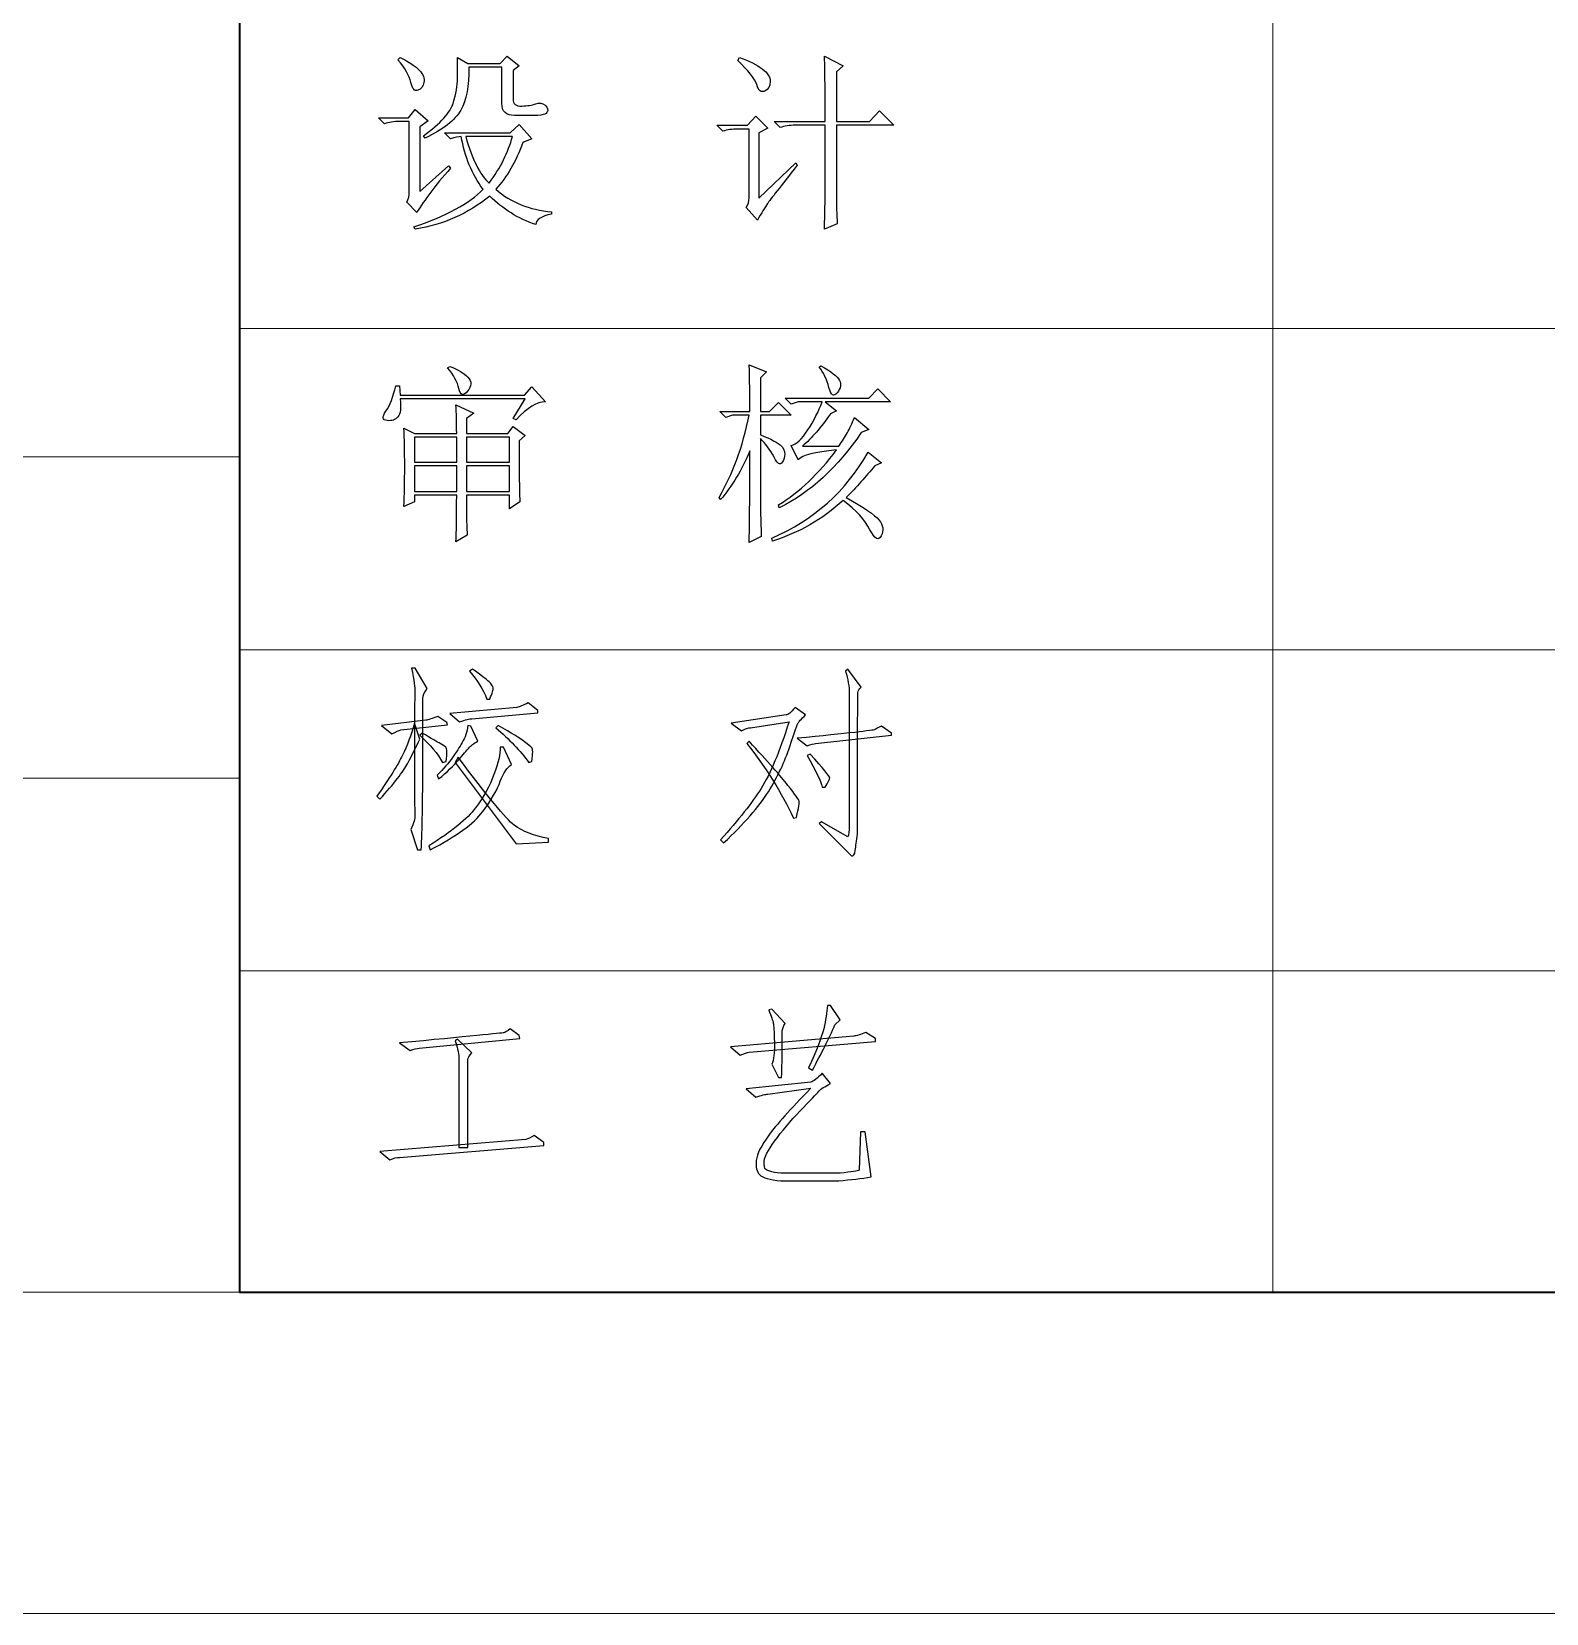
# Model space of a CAD drawing. Header units: millimetres. Extents: x 958 to 3026, y 447 to 1692.
# Drawn here: x 2301 to 2385.8, y 490.6 to 579.1 of the extents above; entities that cross this region are included whole.
import ezdxf

# ---------------------------------------------------------------- set-up
doc = ezdxf.new("R2010")
doc.units = ezdxf.units.MM
doc.layers.add('layer 1', color=7, linetype='Continuous')

msp = doc.modelspace()

# ---------------------------------------------------------------- linework, layer by layer
at = {"layer": 'layer 1', "lineweight": 35}
for points in [[(2312.676, 1540.167), (2312.676, 1540.167), (2312.676, 508.62), (2312.676, 508.62)], [(2312.676, 508.62), (2312.676, 508.62), (3006.665, 508.62), (3006.665, 508.62)]]:
    msp.add_open_spline(points, degree=3, dxfattribs=at)
at = {"layer": 'layer 1', "color": 1, "lineweight": 9}
for points in [[(2312.676, 670.361), (2312.676, 670.361), (2312.676, 508.62), (2312.676, 508.62)], [(2370.508, 670.361), (2370.508, 670.361), (2370.508, 508.62), (2370.508, 508.62)], [(2544.006, 562.533), (2544.006, 562.533), (2312.676, 562.533), (2312.676, 562.533)], [(2312.676, 555.345), (2312.676, 555.345), (2216.288, 555.345), (2216.288, 555.345)], [(2312.676, 555.345), (2312.676, 555.345), (2312.676, 555.345), (2312.676, 555.345)], [(2544.006, 544.562), (2544.006, 544.562), (2312.676, 544.562), (2312.676, 544.562)], [(2312.676, 537.374), (2312.676, 537.374), (2216.288, 537.374), (2216.288, 537.374)], [(2312.676, 537.374), (2312.676, 537.374), (2312.676, 537.374), (2312.676, 537.374)], [(2775.335, 526.591), (2775.335, 526.591), (2312.676, 526.591), (2312.676, 526.591)], [(2312.676, 508.62), (2312.676, 508.62), (2216.288, 508.62), (2216.288, 508.62)], [(2312.676, 508.62), (2312.676, 508.62), (2312.676, 508.62), (2312.676, 508.62)], [(2216.288, 490.649), (2216.288, 490.649), (3025.943, 490.649), (3025.943, 490.649)]]:
    msp.add_open_spline(points, degree=3, dxfattribs=at)
at = {"layer": 'layer 1', "color": 1}
for points, knots in [([(2321.547, 577.567), (2321.939, 577.089), (2322.178, 576.668), (2322.262, 576.302), (2322.262, 576.302), (2322.347, 575.937), (2322.48, 575.789), (2322.663, 575.859), (2322.663, 575.859), (2322.844, 575.93), (2322.958, 576.077), (2322.999, 576.302), (2322.999, 576.302), (2323.042, 576.526), (2322.958, 576.751), (2322.746, 576.975), (2322.746, 576.975), (2322.535, 577.2), (2322.178, 577.439), (2321.673, 577.693), (2321.673, 577.693), (2321.673, 577.693), (2321.547, 577.567), (2321.547, 577.567)], [0, 0, 0, 0, 0.166667, 0.166667, 0.166667, 0.166667, 0.333333, 0.333333, 0.333333, 0.333333, 0.5, 0.5, 0.5, 0.5, 0.666667, 0.666667, 0.666667, 0.666667, 0.833333, 0.833333, 0.833333, 0.833333, 1, 1, 1, 1]), ([(2327.99, 575.376), (2327.99, 575.376), (2327.99, 576.975), (2327.99, 576.975), (2327.99, 576.975), (2327.99, 576.975), (2328.327, 577.229), (2328.327, 577.229), (2328.327, 577.229), (2328.327, 577.229), (2327.654, 577.777), (2327.654, 577.777), (2327.654, 577.777), (2327.654, 577.777), (2327.274, 577.355), (2327.274, 577.355), (2327.274, 577.355), (2327.274, 577.355), (2325.463, 577.355), (2325.463, 577.355), (2325.463, 577.355), (2325.463, 577.355), (2324.873, 577.693), (2324.873, 577.693), (2324.873, 577.693), (2324.873, 577.299), (2324.873, 576.905), (2324.873, 576.514), (2324.873, 576.514), (2324.873, 576.12), (2324.796, 575.664), (2324.642, 575.144), (2324.642, 575.144), (2324.487, 574.625), (2323.934, 574.014), (2322.977, 573.311), (2322.977, 573.311), (2322.977, 573.311), (2323.062, 573.185), (2323.062, 573.185), (2323.062, 573.185), (2324.074, 573.663), (2324.74, 574.183), (2325.064, 574.743), (2325.064, 574.743), (2325.386, 575.306), (2325.533, 576.106), (2325.506, 577.144), (2325.506, 577.144), (2325.506, 577.144), (2327.359, 577.144), (2327.359, 577.144), (2327.359, 577.144), (2327.359, 577.144), (2327.359, 575.123), (2327.359, 575.123), (2327.359, 575.123), (2327.359, 574.673), (2327.598, 574.449), (2328.074, 574.449), (2328.074, 574.449), (2328.074, 574.449), (2328.748, 574.449), (2328.748, 574.449), (2328.748, 574.449), (2329.422, 574.422), (2329.801, 574.478), (2329.886, 574.618), (2329.886, 574.618), (2329.97, 574.758), (2329.934, 574.891), (2329.781, 575.019), (2329.781, 575.019), (2329.627, 575.144), (2329.451, 575.171), (2329.255, 575.101), (2329.255, 575.101), (2329.057, 575.031), (2328.798, 574.99), (2328.475, 574.975), (2328.475, 574.975), (2328.151, 574.961), (2327.99, 575.096), (2327.99, 575.376)], [0, 0, 0, 0, 0.047619, 0.047619, 0.047619, 0.047619, 0.095238, 0.095238, 0.095238, 0.095238, 0.142857, 0.142857, 0.142857, 0.142857, 0.190476, 0.190476, 0.190476, 0.190476, 0.238095, 0.238095, 0.238095, 0.238095, 0.285714, 0.285714, 0.285714, 0.285714, 0.333333, 0.333333, 0.333333, 0.333333, 0.380952, 0.380952, 0.380952, 0.380952, 0.428571, 0.428571, 0.428571, 0.428571, 0.47619, 0.47619, 0.47619, 0.47619, 0.52381, 0.52381, 0.52381, 0.52381, 0.571429, 0.571429, 0.571429, 0.571429, 0.619048, 0.619048, 0.619048, 0.619048, 0.666667, 0.666667, 0.666667, 0.666667, 0.714286, 0.714286, 0.714286, 0.714286, 0.761905, 0.761905, 0.761905, 0.761905, 0.809524, 0.809524, 0.809524, 0.809524, 0.857143, 0.857143, 0.857143, 0.857143, 0.904762, 0.904762, 0.904762, 0.904762, 0.952381, 0.952381, 0.952381, 0.952381, 1, 1, 1, 1]), ([(2340.567, 577.524), (2341.156, 576.963), (2341.507, 576.514), (2341.62, 576.176), (2341.62, 576.176), (2341.731, 575.84), (2341.886, 575.719), (2342.082, 575.818), (2342.082, 575.818), (2342.28, 575.917), (2342.377, 576.091), (2342.377, 576.345), (2342.377, 576.345), (2342.377, 576.596), (2342.229, 576.835), (2341.935, 577.06), (2341.935, 577.06), (2341.64, 577.285), (2341.212, 577.495), (2340.651, 577.693), (2340.651, 577.693), (2340.651, 577.693), (2340.567, 577.524), (2340.567, 577.524)], [0, 0, 0, 0, 0.166667, 0.166667, 0.166667, 0.166667, 0.333333, 0.333333, 0.333333, 0.333333, 0.5, 0.5, 0.5, 0.5, 0.666667, 0.666667, 0.666667, 0.666667, 0.833333, 0.833333, 0.833333, 0.833333, 1, 1, 1, 1]), ([(2345.451, 574.113), (2345.451, 574.113), (2342.589, 574.113), (2342.589, 574.113), (2342.589, 574.113), (2342.589, 574.113), (2342.925, 573.775), (2342.925, 573.775), (2342.925, 573.775), (2343.178, 573.859), (2343.459, 573.901), (2343.768, 573.901), (2343.768, 573.901), (2343.768, 573.901), (2345.451, 573.901), (2345.451, 573.901), (2345.451, 573.901), (2345.451, 573.901), (2345.451, 570.154), (2345.451, 570.154), (2345.451, 570.154), (2345.451, 569.704), (2345.439, 569.016), (2345.41, 568.089), (2345.41, 568.089), (2345.41, 568.089), (2346.125, 568.383), (2346.125, 568.383), (2346.125, 568.383), (2346.099, 568.917), (2346.084, 569.437), (2346.084, 569.942), (2346.084, 569.942), (2346.084, 569.942), (2346.084, 573.901), (2346.084, 573.901), (2346.084, 573.901), (2346.084, 573.901), (2349.285, 573.901), (2349.285, 573.901), (2349.285, 573.901), (2349.285, 573.901), (2348.485, 574.702), (2348.485, 574.702), (2348.485, 574.702), (2348.485, 574.702), (2347.937, 574.113), (2347.937, 574.113), (2347.937, 574.113), (2347.937, 574.113), (2346.084, 574.113), (2346.084, 574.113), (2346.084, 574.113), (2346.084, 574.113), (2346.084, 576.893), (2346.084, 576.893), (2346.084, 576.893), (2346.084, 576.893), (2346.463, 577.229), (2346.463, 577.229), (2346.463, 577.229), (2346.463, 577.229), (2345.41, 577.777), (2345.41, 577.777), (2345.41, 577.777), (2345.439, 577.215), (2345.451, 575.994), (2345.451, 574.113)], [0, 0, 0, 0, 0.058824, 0.058824, 0.058824, 0.058824, 0.117647, 0.117647, 0.117647, 0.117647, 0.176471, 0.176471, 0.176471, 0.176471, 0.235294, 0.235294, 0.235294, 0.235294, 0.294118, 0.294118, 0.294118, 0.294118, 0.352941, 0.352941, 0.352941, 0.352941, 0.411765, 0.411765, 0.411765, 0.411765, 0.470588, 0.470588, 0.470588, 0.470588, 0.529412, 0.529412, 0.529412, 0.529412, 0.588235, 0.588235, 0.588235, 0.588235, 0.647059, 0.647059, 0.647059, 0.647059, 0.705882, 0.705882, 0.705882, 0.705882, 0.764706, 0.764706, 0.764706, 0.764706, 0.823529, 0.823529, 0.823529, 0.823529, 0.882353, 0.882353, 0.882353, 0.882353, 0.941176, 0.941176, 0.941176, 0.941176, 1, 1, 1, 1]), ([(2322.767, 570.195), (2322.767, 570.195), (2322.767, 573.818), (2322.767, 573.818), (2322.767, 573.818), (2322.767, 573.818), (2323.231, 574.154), (2323.231, 574.154), (2323.231, 574.154), (2323.231, 574.154), (2322.516, 574.787), (2322.516, 574.787), (2322.516, 574.787), (2322.516, 574.787), (2322.136, 574.323), (2322.136, 574.323), (2322.136, 574.323), (2322.136, 574.323), (2320.451, 574.323), (2320.451, 574.323), (2320.451, 574.323), (2320.451, 574.323), (2320.789, 573.985), (2320.789, 573.985), (2320.789, 573.985), (2321.04, 574.07), (2321.322, 574.113), (2321.63, 574.113), (2321.63, 574.113), (2321.63, 574.113), (2322.178, 574.113), (2322.178, 574.113), (2322.178, 574.113), (2322.178, 574.113), (2322.178, 570.195), (2322.178, 570.195), (2322.178, 570.195), (2322.178, 569.97), (2322.136, 569.775), (2322.052, 569.606), (2322.052, 569.606), (2322.052, 569.606), (2322.598, 569.016), (2322.598, 569.016), (2322.598, 569.016), (2322.823, 569.381), (2323.083, 569.76), (2323.378, 570.154), (2323.378, 570.154), (2323.673, 570.545), (2324.045, 570.995), (2324.494, 571.502), (2324.494, 571.502), (2324.494, 571.502), (2324.368, 571.627), (2324.368, 571.627), (2324.368, 571.627), (2324.368, 571.627), (2322.767, 570.195), (2322.767, 570.195)], [0, 0, 0, 0, 0.066667, 0.066667, 0.066667, 0.066667, 0.133333, 0.133333, 0.133333, 0.133333, 0.2, 0.2, 0.2, 0.2, 0.266667, 0.266667, 0.266667, 0.266667, 0.333333, 0.333333, 0.333333, 0.333333, 0.4, 0.4, 0.4, 0.4, 0.466667, 0.466667, 0.466667, 0.466667, 0.533333, 0.533333, 0.533333, 0.533333, 0.6, 0.6, 0.6, 0.6, 0.666667, 0.666667, 0.666667, 0.666667, 0.733333, 0.733333, 0.733333, 0.733333, 0.8, 0.8, 0.8, 0.8, 0.866667, 0.866667, 0.866667, 0.866667, 0.933333, 0.933333, 0.933333, 0.933333, 1, 1, 1, 1]), ([(2341.746, 569.816), (2341.746, 569.816), (2341.746, 573.48), (2341.746, 573.48), (2341.746, 573.48), (2341.746, 573.48), (2342.251, 573.734), (2342.251, 573.734), (2342.251, 573.734), (2342.251, 573.734), (2341.577, 574.407), (2341.577, 574.407), (2341.577, 574.407), (2341.577, 574.407), (2341.113, 573.901), (2341.113, 573.901), (2341.113, 573.901), (2341.113, 573.901), (2339.386, 573.901), (2339.386, 573.901), (2339.386, 573.901), (2339.386, 573.901), (2339.724, 573.565), (2339.724, 573.565), (2339.724, 573.565), (2339.978, 573.649), (2340.258, 573.69), (2340.567, 573.69), (2340.567, 573.69), (2340.567, 573.69), (2341.198, 573.69), (2341.198, 573.69), (2341.198, 573.69), (2341.198, 573.69), (2341.198, 570.111), (2341.198, 570.111), (2341.198, 570.111), (2341.198, 570.111), (2341.198, 570.019), (2341.198, 569.837), (2341.198, 569.837), (2341.198, 569.654), (2341.142, 569.48), (2341.029, 569.311), (2341.029, 569.311), (2341.029, 569.311), (2341.661, 568.594), (2341.661, 568.594), (2341.661, 568.594), (2341.886, 568.987), (2342.075, 569.296), (2342.229, 569.521), (2342.229, 569.521), (2342.384, 569.746), (2342.939, 570.461), (2343.893, 571.669), (2343.893, 571.669), (2343.893, 571.669), (2343.809, 571.796), (2343.809, 571.796), (2343.809, 571.796), (2343.809, 571.796), (2341.746, 569.816), (2341.746, 569.816)], [0, 0, 0, 0, 0.0625, 0.0625, 0.0625, 0.0625, 0.125, 0.125, 0.125, 0.125, 0.1875, 0.1875, 0.1875, 0.1875, 0.25, 0.25, 0.25, 0.25, 0.3125, 0.3125, 0.3125, 0.3125, 0.375, 0.375, 0.375, 0.375, 0.4375, 0.4375, 0.4375, 0.4375, 0.5, 0.5, 0.5, 0.5, 0.5625, 0.5625, 0.5625, 0.5625, 0.625, 0.625, 0.625, 0.625, 0.6875, 0.6875, 0.6875, 0.6875, 0.75, 0.75, 0.75, 0.75, 0.8125, 0.8125, 0.8125, 0.8125, 0.875, 0.875, 0.875, 0.875, 0.9375, 0.9375, 0.9375, 0.9375, 1, 1, 1, 1]), ([(2324.158, 573.48), (2324.158, 573.48), (2324.494, 573.144), (2324.494, 573.144), (2324.494, 573.144), (2324.748, 573.227), (2324.943, 573.27), (2325.084, 573.27), (2325.084, 573.27), (2325.084, 573.27), (2325.084, 573.27), (2325.084, 573.27), (2325.084, 573.27), (2325.281, 572.147), (2325.687, 571.164), (2326.306, 570.321), (2326.306, 570.321), (2325.547, 569.535), (2324.255, 568.833), (2322.431, 568.215), (2322.431, 568.215), (2322.431, 568.215), (2322.516, 568.089), (2322.516, 568.089), (2322.516, 568.089), (2324.088, 568.342), (2325.477, 568.959), (2326.685, 569.942), (2326.685, 569.942), (2327.415, 569.212), (2328.272, 568.678), (2329.255, 568.342), (2329.255, 568.342), (2329.282, 568.623), (2329.576, 568.818), (2330.139, 568.932), (2330.139, 568.932), (2330.139, 568.932), (2330.139, 569.057), (2330.139, 569.057), (2330.139, 569.057), (2328.903, 569.171), (2327.864, 569.591), (2327.021, 570.321), (2327.021, 570.321), (2327.639, 570.995), (2328.144, 571.866), (2328.538, 572.932), (2328.538, 572.932), (2328.538, 572.932), (2329.043, 573.144), (2329.043, 573.144), (2329.043, 573.144), (2329.043, 573.144), (2328.327, 573.944), (2328.327, 573.944), (2328.327, 573.944), (2328.327, 573.944), (2327.823, 573.48), (2327.823, 573.48), (2327.823, 573.48), (2327.823, 573.48), (2324.158, 573.48), (2324.158, 573.48)], [0, 0, 0, 0, 0.0625, 0.0625, 0.0625, 0.0625, 0.125, 0.125, 0.125, 0.125, 0.1875, 0.1875, 0.1875, 0.1875, 0.25, 0.25, 0.25, 0.25, 0.3125, 0.3125, 0.3125, 0.3125, 0.375, 0.375, 0.375, 0.375, 0.4375, 0.4375, 0.4375, 0.4375, 0.5, 0.5, 0.5, 0.5, 0.5625, 0.5625, 0.5625, 0.5625, 0.625, 0.625, 0.625, 0.625, 0.6875, 0.6875, 0.6875, 0.6875, 0.75, 0.75, 0.75, 0.75, 0.8125, 0.8125, 0.8125, 0.8125, 0.875, 0.875, 0.875, 0.875, 0.9375, 0.9375, 0.9375, 0.9375, 1, 1, 1, 1]), ([(2325.337, 573.27), (2325.337, 573.27), (2327.948, 573.27), (2327.948, 573.27), (2327.948, 573.27), (2327.724, 572.4), (2327.289, 571.528), (2326.642, 570.659), (2326.642, 570.659), (2326.137, 571.135), (2325.702, 572.007), (2325.337, 573.27)], [0, 0, 0, 0, 0.333333, 0.333333, 0.333333, 0.333333, 0.666667, 0.666667, 0.666667, 0.666667, 1, 1, 1, 1]), ([(2324.325, 560.328), (2324.663, 559.934), (2324.873, 559.55), (2324.958, 559.17), (2324.958, 559.17), (2325.042, 558.791), (2325.204, 558.741), (2325.441, 559.023), (2325.441, 559.023), (2325.68, 559.303), (2325.687, 559.562), (2325.463, 559.801), (2325.463, 559.801), (2325.238, 560.04), (2324.902, 560.243), (2324.453, 560.412), (2324.453, 560.412), (2324.453, 560.412), (2324.325, 560.328), (2324.325, 560.328)], [0, 0, 0, 0, 0.2, 0.2, 0.2, 0.2, 0.4, 0.4, 0.4, 0.4, 0.6, 0.6, 0.6, 0.6, 0.8, 0.8, 0.8, 0.8, 1, 1, 1, 1]), ([(2341.83, 552.915), (2341.83, 552.915), (2341.83, 556.369), (2341.83, 556.369), (2341.83, 556.369), (2342.111, 556.115), (2342.364, 555.772), (2342.589, 555.337), (2342.589, 555.337), (2342.813, 554.902), (2342.988, 554.845), (2343.115, 555.168), (2343.115, 555.168), (2343.241, 555.492), (2343.205, 555.75), (2343.009, 555.948), (2343.009, 555.948), (2342.813, 556.144), (2342.42, 556.354), (2341.83, 556.579), (2341.83, 556.579), (2341.83, 556.579), (2341.83, 557.675), (2341.83, 557.675), (2341.83, 557.675), (2341.83, 557.675), (2343.557, 557.675), (2343.557, 557.675), (2343.557, 557.675), (2343.557, 557.675), (2342.84, 558.39), (2342.84, 558.39), (2342.84, 558.39), (2342.84, 558.39), (2342.335, 557.885), (2342.335, 557.885), (2342.335, 557.885), (2342.335, 557.885), (2341.83, 557.885), (2341.83, 557.885), (2341.83, 557.885), (2341.83, 557.885), (2341.83, 559.78), (2341.83, 559.78), (2341.83, 559.78), (2341.83, 559.78), (2342.166, 560.117), (2342.166, 560.117), (2342.166, 560.117), (2342.166, 560.117), (2341.198, 560.497), (2341.198, 560.497), (2341.198, 560.497), (2341.227, 559.683), (2341.241, 558.811), (2341.241, 557.885), (2341.241, 557.885), (2341.241, 557.885), (2339.555, 557.885), (2339.555, 557.885), (2339.555, 557.885), (2339.555, 557.885), (2339.893, 557.548), (2339.893, 557.548), (2339.893, 557.548), (2339.893, 557.548), (2340.272, 557.675), (2340.272, 557.675), (2340.272, 557.675), (2340.272, 557.675), (2341.198, 557.675), (2341.198, 557.675), (2341.198, 557.675), (2340.833, 555.905), (2340.272, 554.376), (2339.514, 553.084), (2339.514, 553.084), (2339.514, 553.084), (2339.598, 552.958), (2339.598, 552.958), (2339.598, 552.958), (2340.243, 553.714), (2340.792, 554.627), (2341.241, 555.695), (2341.241, 555.695), (2341.241, 553.926), (2341.227, 552.214), (2341.198, 550.557), (2341.198, 550.557), (2341.198, 550.557), (2341.872, 550.893), (2341.872, 550.893), (2341.872, 550.893), (2341.845, 551.876), (2341.83, 552.55), (2341.83, 552.915)], [0, 0, 0, 0, 0.041667, 0.041667, 0.041667, 0.041667, 0.083333, 0.083333, 0.083333, 0.083333, 0.125, 0.125, 0.125, 0.125, 0.166667, 0.166667, 0.166667, 0.166667, 0.208333, 0.208333, 0.208333, 0.208333, 0.25, 0.25, 0.25, 0.25, 0.291667, 0.291667, 0.291667, 0.291667, 0.333333, 0.333333, 0.333333, 0.333333, 0.375, 0.375, 0.375, 0.375, 0.416667, 0.416667, 0.416667, 0.416667, 0.458333, 0.458333, 0.458333, 0.458333, 0.5, 0.5, 0.5, 0.5, 0.541667, 0.541667, 0.541667, 0.541667, 0.583333, 0.583333, 0.583333, 0.583333, 0.625, 0.625, 0.625, 0.625, 0.666667, 0.666667, 0.666667, 0.666667, 0.708333, 0.708333, 0.708333, 0.708333, 0.75, 0.75, 0.75, 0.75, 0.791667, 0.791667, 0.791667, 0.791667, 0.833333, 0.833333, 0.833333, 0.833333, 0.875, 0.875, 0.875, 0.875, 0.916667, 0.916667, 0.916667, 0.916667, 0.958333, 0.958333, 0.958333, 0.958333, 1, 1, 1, 1]), ([(2345.115, 560.371), (2345.369, 560.062), (2345.55, 559.683), (2345.664, 559.233), (2345.664, 559.233), (2345.775, 558.784), (2345.93, 558.685), (2346.125, 558.939), (2346.125, 558.939), (2346.323, 559.19), (2346.364, 559.422), (2346.253, 559.632), (2346.253, 559.632), (2346.14, 559.844), (2345.789, 560.117), (2345.2, 560.453), (2345.2, 560.453), (2345.2, 560.453), (2345.115, 560.371), (2345.115, 560.371)], [0, 0, 0, 0, 0.2, 0.2, 0.2, 0.2, 0.4, 0.4, 0.4, 0.4, 0.6, 0.6, 0.6, 0.6, 0.8, 0.8, 0.8, 0.8, 1, 1, 1, 1]), ([(2327.99, 557.506), (2327.99, 557.506), (2328.159, 557.422), (2328.159, 557.422), (2328.159, 557.422), (2328.777, 558.096), (2329.325, 558.432), (2329.801, 558.432), (2329.801, 558.432), (2329.801, 558.432), (2329.043, 559.275), (2329.043, 559.275), (2329.043, 559.275), (2329.043, 559.275), (2328.622, 558.811), (2328.622, 558.811), (2328.622, 558.811), (2328.622, 558.811), (2321.673, 558.811), (2321.673, 558.811), (2321.673, 558.811), (2321.673, 558.811), (2321.63, 559.318), (2321.63, 559.318), (2321.63, 559.318), (2321.63, 559.318), (2321.419, 559.318), (2321.419, 559.318), (2321.419, 559.318), (2321.279, 558.7), (2321.098, 558.229), (2320.873, 557.905), (2320.873, 557.905), (2320.648, 557.584), (2320.668, 557.407), (2320.936, 557.381), (2320.936, 557.381), (2321.202, 557.352), (2321.405, 557.422), (2321.547, 557.591), (2321.547, 557.591), (2321.687, 557.758), (2321.728, 558.096), (2321.673, 558.601), (2321.673, 558.601), (2321.673, 558.601), (2328.663, 558.601), (2328.663, 558.601), (2328.663, 558.601), (2328.663, 558.601), (2327.99, 557.506), (2327.99, 557.506)], [0, 0, 0, 0, 0.076923, 0.076923, 0.076923, 0.076923, 0.153846, 0.153846, 0.153846, 0.153846, 0.230769, 0.230769, 0.230769, 0.230769, 0.307692, 0.307692, 0.307692, 0.307692, 0.384615, 0.384615, 0.384615, 0.384615, 0.461538, 0.461538, 0.461538, 0.461538, 0.538462, 0.538462, 0.538462, 0.538462, 0.615385, 0.615385, 0.615385, 0.615385, 0.692308, 0.692308, 0.692308, 0.692308, 0.769231, 0.769231, 0.769231, 0.769231, 0.846154, 0.846154, 0.846154, 0.846154, 0.923077, 0.923077, 0.923077, 0.923077, 1, 1, 1, 1]), ([(2344.188, 555.948), (2344.695, 556.397), (2345.214, 557.001), (2345.746, 557.758), (2345.746, 557.758), (2345.746, 557.758), (2346.084, 557.927), (2346.084, 557.927), (2346.084, 557.927), (2346.084, 557.927), (2345.451, 558.432), (2345.451, 558.432), (2345.451, 558.432), (2345.451, 558.432), (2349.116, 558.432), (2349.116, 558.432), (2349.116, 558.432), (2349.116, 558.432), (2348.401, 559.149), (2348.401, 559.149), (2348.401, 559.149), (2348.401, 559.149), (2347.896, 558.644), (2347.896, 558.644), (2347.896, 558.644), (2347.896, 558.644), (2343.219, 558.644), (2343.219, 558.644), (2343.219, 558.644), (2343.219, 558.644), (2343.557, 558.306), (2343.557, 558.306), (2343.557, 558.306), (2343.557, 558.306), (2343.937, 558.432), (2343.937, 558.432), (2343.937, 558.432), (2343.937, 558.432), (2345.284, 558.432), (2345.284, 558.432), (2345.284, 558.432), (2345.087, 557.9), (2344.821, 557.373), (2344.483, 556.854), (2344.483, 556.854), (2344.147, 556.333), (2343.838, 556.045), (2343.557, 555.989), (2343.557, 555.989), (2343.557, 555.989), (2343.937, 555.19), (2343.937, 555.19), (2343.937, 555.19), (2344.161, 555.441), (2344.876, 555.625), (2346.084, 555.736), (2346.084, 555.736), (2345.101, 554.417), (2344.021, 553.393), (2342.84, 552.663), (2342.84, 552.663), (2342.84, 552.663), (2342.883, 552.494), (2342.883, 552.494), (2342.883, 552.494), (2344.623, 553.364), (2346.154, 554.767), (2347.473, 556.707), (2347.473, 556.707), (2347.473, 556.707), (2347.896, 556.874), (2347.896, 556.874), (2347.896, 556.874), (2347.896, 556.874), (2347.094, 557.548), (2347.094, 557.548), (2347.094, 557.548), (2346.954, 557.212), (2346.821, 556.931), (2346.695, 556.707), (2346.695, 556.707), (2346.567, 556.482), (2346.408, 556.229), (2346.21, 555.948), (2346.21, 555.948), (2346.21, 555.948), (2344.188, 555.948), (2344.188, 555.948)], [0, 0, 0, 0, 0.045455, 0.045455, 0.045455, 0.045455, 0.090909, 0.090909, 0.090909, 0.090909, 0.136364, 0.136364, 0.136364, 0.136364, 0.181818, 0.181818, 0.181818, 0.181818, 0.227273, 0.227273, 0.227273, 0.227273, 0.272727, 0.272727, 0.272727, 0.272727, 0.318182, 0.318182, 0.318182, 0.318182, 0.363636, 0.363636, 0.363636, 0.363636, 0.409091, 0.409091, 0.409091, 0.409091, 0.454545, 0.454545, 0.454545, 0.454545, 0.5, 0.5, 0.5, 0.5, 0.545455, 0.545455, 0.545455, 0.545455, 0.590909, 0.590909, 0.590909, 0.590909, 0.636364, 0.636364, 0.636364, 0.636364, 0.681818, 0.681818, 0.681818, 0.681818, 0.727273, 0.727273, 0.727273, 0.727273, 0.772727, 0.772727, 0.772727, 0.772727, 0.818182, 0.818182, 0.818182, 0.818182, 0.863636, 0.863636, 0.863636, 0.863636, 0.909091, 0.909091, 0.909091, 0.909091, 0.954545, 0.954545, 0.954545, 0.954545, 1, 1, 1, 1]), ([(2324.832, 556.663), (2324.832, 556.663), (2322.472, 556.663), (2322.472, 556.663), (2322.472, 556.663), (2322.472, 556.663), (2321.883, 556.958), (2321.883, 556.958), (2321.883, 556.958), (2321.912, 556.369), (2321.924, 555.653), (2321.924, 554.811), (2321.924, 554.811), (2321.924, 553.968), (2321.912, 553.224), (2321.883, 552.579), (2321.883, 552.579), (2321.883, 552.579), (2322.472, 552.83), (2322.472, 552.83), (2322.472, 552.83), (2322.472, 552.83), (2322.472, 553.209), (2322.472, 553.209), (2322.472, 553.209), (2322.472, 553.209), (2324.832, 553.209), (2324.832, 553.209), (2324.832, 553.209), (2324.832, 551.975), (2324.818, 551.103), (2324.789, 550.598), (2324.789, 550.598), (2324.789, 550.598), (2325.422, 550.977), (2325.422, 550.977), (2325.422, 550.977), (2325.393, 551.286), (2325.378, 552.03), (2325.378, 553.209), (2325.378, 553.209), (2325.378, 553.209), (2327.779, 553.209), (2327.779, 553.209), (2327.779, 553.209), (2327.779, 553.209), (2327.779, 552.451), (2327.779, 552.451), (2327.779, 552.451), (2327.779, 552.451), (2328.369, 552.83), (2328.369, 552.83), (2328.369, 552.83), (2328.342, 553.279), (2328.327, 554.417), (2328.327, 556.243), (2328.327, 556.243), (2328.327, 556.243), (2328.663, 556.538), (2328.663, 556.538), (2328.663, 556.538), (2328.663, 556.538), (2327.99, 557.043), (2327.99, 557.043), (2327.99, 557.043), (2327.99, 557.043), (2327.695, 556.663), (2327.695, 556.663), (2327.695, 556.663), (2327.695, 556.663), (2325.378, 556.663), (2325.378, 556.663), (2325.378, 556.663), (2325.378, 556.663), (2325.378, 557.506), (2325.378, 557.506), (2325.378, 557.506), (2325.378, 557.506), (2325.801, 557.801), (2325.801, 557.801), (2325.801, 557.801), (2325.801, 557.801), (2324.789, 558.265), (2324.789, 558.265), (2324.789, 558.265), (2324.818, 557.815), (2324.832, 557.282), (2324.832, 556.663)], [0, 0, 0, 0, 0.045455, 0.045455, 0.045455, 0.045455, 0.090909, 0.090909, 0.090909, 0.090909, 0.136364, 0.136364, 0.136364, 0.136364, 0.181818, 0.181818, 0.181818, 0.181818, 0.227273, 0.227273, 0.227273, 0.227273, 0.272727, 0.272727, 0.272727, 0.272727, 0.318182, 0.318182, 0.318182, 0.318182, 0.363636, 0.363636, 0.363636, 0.363636, 0.409091, 0.409091, 0.409091, 0.409091, 0.454545, 0.454545, 0.454545, 0.454545, 0.5, 0.5, 0.5, 0.5, 0.545455, 0.545455, 0.545455, 0.545455, 0.590909, 0.590909, 0.590909, 0.590909, 0.636364, 0.636364, 0.636364, 0.636364, 0.681818, 0.681818, 0.681818, 0.681818, 0.727273, 0.727273, 0.727273, 0.727273, 0.772727, 0.772727, 0.772727, 0.772727, 0.818182, 0.818182, 0.818182, 0.818182, 0.863636, 0.863636, 0.863636, 0.863636, 0.909091, 0.909091, 0.909091, 0.909091, 0.954545, 0.954545, 0.954545, 0.954545, 1, 1, 1, 1]), ([(2322.472, 556.453), (2322.472, 556.453), (2324.832, 556.453), (2324.832, 556.453), (2324.832, 556.453), (2324.832, 556.453), (2324.832, 555.062), (2324.832, 555.062), (2324.832, 555.062), (2324.832, 555.062), (2322.472, 555.062), (2322.472, 555.062), (2322.472, 555.062), (2322.472, 555.062), (2322.472, 556.453), (2322.472, 556.453)], [0, 0, 0, 0, 0.25, 0.25, 0.25, 0.25, 0.5, 0.5, 0.5, 0.5, 0.75, 0.75, 0.75, 0.75, 1, 1, 1, 1]), ([(2325.378, 556.453), (2325.378, 556.453), (2327.779, 556.453), (2327.779, 556.453), (2327.779, 556.453), (2327.779, 556.453), (2327.779, 555.062), (2327.779, 555.062), (2327.779, 555.062), (2327.779, 555.062), (2325.378, 555.062), (2325.378, 555.062), (2325.378, 555.062), (2325.378, 555.062), (2325.378, 556.453), (2325.378, 556.453)], [0, 0, 0, 0, 0.25, 0.25, 0.25, 0.25, 0.5, 0.5, 0.5, 0.5, 0.75, 0.75, 0.75, 0.75, 1, 1, 1, 1]), ([(2322.472, 554.852), (2322.472, 554.852), (2324.832, 554.852), (2324.832, 554.852), (2324.832, 554.852), (2324.832, 554.852), (2324.832, 553.42), (2324.832, 553.42), (2324.832, 553.42), (2324.832, 553.42), (2322.472, 553.42), (2322.472, 553.42), (2322.472, 553.42), (2322.472, 553.42), (2322.472, 554.852), (2322.472, 554.852)], [0, 0, 0, 0, 0.25, 0.25, 0.25, 0.25, 0.5, 0.5, 0.5, 0.5, 0.75, 0.75, 0.75, 0.75, 1, 1, 1, 1]), ([(2325.378, 554.852), (2325.378, 554.852), (2327.779, 554.852), (2327.779, 554.852), (2327.779, 554.852), (2327.779, 554.852), (2327.779, 553.42), (2327.779, 553.42), (2327.779, 553.42), (2327.779, 553.42), (2325.378, 553.42), (2325.378, 553.42), (2325.378, 553.42), (2325.378, 553.42), (2325.378, 554.852), (2325.378, 554.852)], [0, 0, 0, 0, 0.25, 0.25, 0.25, 0.25, 0.5, 0.5, 0.5, 0.5, 0.75, 0.75, 0.75, 0.75, 1, 1, 1, 1]), ([(2347.852, 555.61), (2346.618, 553.42), (2344.821, 551.82), (2342.461, 550.808), (2342.461, 550.808), (2342.461, 550.808), (2342.504, 550.641), (2342.504, 550.641), (2342.504, 550.641), (2343.963, 551.091), (2345.284, 551.847), (2346.463, 552.915), (2346.463, 552.915), (2347.193, 552.354), (2347.691, 551.806), (2347.959, 551.272), (2347.959, 551.272), (2348.224, 550.738), (2348.437, 550.627), (2348.589, 550.936), (2348.589, 550.936), (2348.744, 551.243), (2348.703, 551.54), (2348.463, 551.82), (2348.463, 551.82), (2348.224, 552.101), (2347.615, 552.521), (2346.632, 553.084), (2346.632, 553.084), (2347.193, 553.644), (2347.727, 554.236), (2348.232, 554.852), (2348.232, 554.852), (2348.232, 554.852), (2348.611, 555.021), (2348.611, 555.021), (2348.611, 555.021), (2348.611, 555.021), (2347.852, 555.61), (2347.852, 555.61)], [0, 0, 0, 0, 0.1, 0.1, 0.1, 0.1, 0.2, 0.2, 0.2, 0.2, 0.3, 0.3, 0.3, 0.3, 0.4, 0.4, 0.4, 0.4, 0.5, 0.5, 0.5, 0.5, 0.6, 0.6, 0.6, 0.6, 0.7, 0.7, 0.7, 0.7, 0.8, 0.8, 0.8, 0.8, 0.9, 0.9, 0.9, 0.9, 1, 1, 1, 1]), ([(2323.19, 542.386), (2323.021, 542.188), (2322.936, 542.007), (2322.936, 541.838), (2322.936, 541.838), (2322.936, 541.669), (2322.936, 540.483), (2322.936, 538.28), (2322.936, 538.28), (2322.936, 536.075), (2322.907, 534.439), (2322.852, 533.372), (2322.852, 533.372), (2322.852, 533.372), (2322.641, 533.372), (2322.641, 533.372), (2322.641, 533.372), (2322.641, 533.372), (2322.262, 534.509), (2322.262, 534.509), (2322.262, 534.509), (2322.431, 534.874), (2322.508, 535.128), (2322.494, 535.268), (2322.494, 535.268), (2322.48, 535.408), (2322.472, 536.553), (2322.472, 538.7), (2322.472, 538.7), (2322.472, 540.848), (2322.48, 542.021), (2322.494, 542.217), (2322.494, 542.217), (2322.508, 542.413), (2322.446, 542.85), (2322.303, 543.524), (2322.303, 543.524), (2322.303, 543.524), (2322.516, 543.524), (2322.516, 543.524), (2322.516, 543.524), (2322.516, 543.524), (2323.19, 542.386), (2323.19, 542.386)], [0, 0, 0, 0, 0.090909, 0.090909, 0.090909, 0.090909, 0.181818, 0.181818, 0.181818, 0.181818, 0.272727, 0.272727, 0.272727, 0.272727, 0.363636, 0.363636, 0.363636, 0.363636, 0.454545, 0.454545, 0.454545, 0.454545, 0.545455, 0.545455, 0.545455, 0.545455, 0.636364, 0.636364, 0.636364, 0.636364, 0.727273, 0.727273, 0.727273, 0.727273, 0.818182, 0.818182, 0.818182, 0.818182, 0.909091, 0.909091, 0.909091, 0.909091, 1, 1, 1, 1]), ([(2326.516, 541.797), (2326.32, 542.329), (2325.997, 542.85), (2325.547, 543.355), (2325.547, 543.355), (2325.547, 543.355), (2325.716, 543.481), (2325.716, 543.481), (2325.716, 543.481), (2326.192, 543.145), (2326.502, 542.906), (2326.642, 542.765), (2326.642, 542.765), (2326.784, 542.625), (2326.861, 542.512), (2326.874, 542.427), (2326.874, 542.427), (2326.888, 542.343), (2326.825, 542.133), (2326.685, 541.797), (2326.685, 541.797), (2326.685, 541.797), (2326.516, 541.797), (2326.516, 541.797)], [0, 0, 0, 0, 0.166667, 0.166667, 0.166667, 0.166667, 0.333333, 0.333333, 0.333333, 0.333333, 0.5, 0.5, 0.5, 0.5, 0.666667, 0.666667, 0.666667, 0.666667, 0.833333, 0.833333, 0.833333, 0.833333, 1, 1, 1, 1]), ([(2347.285, 542.176), (2347.27, 542.091), (2347.263, 539.451), (2347.263, 534.256), (2347.263, 534.256), (2347.207, 533.864), (2347.166, 533.555), (2347.137, 533.331), (2347.137, 533.331), (2347.108, 533.106), (2347.038, 533.007), (2346.927, 533.036), (2346.927, 533.036), (2346.927, 533.036), (2345.115, 534.845), (2345.115, 534.845), (2345.115, 534.845), (2345.115, 534.845), (2345.241, 534.93), (2345.241, 534.93), (2345.241, 534.93), (2345.241, 534.93), (2346.717, 534.089), (2346.717, 534.089), (2346.717, 534.089), (2346.772, 534.2), (2346.799, 534.411), (2346.799, 534.72), (2346.799, 534.72), (2346.799, 534.72), (2346.799, 542.133), (2346.799, 542.133), (2346.799, 542.133), (2346.799, 542.498), (2346.729, 542.906), (2346.589, 543.355), (2346.589, 543.355), (2346.589, 543.355), (2346.717, 543.481), (2346.717, 543.481), (2346.717, 543.481), (2346.717, 543.481), (2347.473, 542.471), (2347.473, 542.471), (2347.473, 542.471), (2347.362, 542.357), (2347.299, 542.259), (2347.285, 542.176)], [0, 0, 0, 0, 0.083333, 0.083333, 0.083333, 0.083333, 0.166667, 0.166667, 0.166667, 0.166667, 0.25, 0.25, 0.25, 0.25, 0.333333, 0.333333, 0.333333, 0.333333, 0.416667, 0.416667, 0.416667, 0.416667, 0.5, 0.5, 0.5, 0.5, 0.583333, 0.583333, 0.583333, 0.583333, 0.666667, 0.666667, 0.666667, 0.666667, 0.75, 0.75, 0.75, 0.75, 0.833333, 0.833333, 0.833333, 0.833333, 0.916667, 0.916667, 0.916667, 0.916667, 1, 1, 1, 1]), ([(2328.832, 541.585), (2328.832, 541.585), (2329.381, 541.164), (2329.381, 541.164), (2329.381, 541.164), (2329.381, 541.164), (2329.381, 541.038), (2329.381, 541.038), (2329.381, 541.038), (2329.381, 541.038), (2325.673, 540.7), (2325.673, 540.7), (2325.673, 540.7), (2325.562, 540.7), (2325.337, 540.645), (2324.999, 540.531), (2324.999, 540.531), (2324.999, 540.531), (2324.453, 540.995), (2324.453, 540.995), (2324.453, 540.995), (2324.453, 540.995), (2328.202, 541.333), (2328.202, 541.333), (2328.202, 541.333), (2328.342, 541.36), (2328.552, 541.444), (2328.832, 541.585)], [0, 0, 0, 0, 0.142857, 0.142857, 0.142857, 0.142857, 0.285714, 0.285714, 0.285714, 0.285714, 0.428571, 0.428571, 0.428571, 0.428571, 0.571429, 0.571429, 0.571429, 0.571429, 0.714286, 0.714286, 0.714286, 0.714286, 0.857143, 0.857143, 0.857143, 0.857143, 1, 1, 1, 1]), ([(2323.105, 540.616), (2323.245, 540.645), (2323.47, 540.715), (2323.779, 540.828), (2323.779, 540.828), (2323.779, 540.828), (2324.284, 540.49), (2324.284, 540.49), (2324.284, 540.49), (2324.284, 540.49), (2324.325, 540.364), (2324.325, 540.364), (2324.325, 540.364), (2324.325, 540.364), (2321.714, 540.07), (2321.714, 540.07), (2321.714, 540.07), (2321.603, 540.041), (2321.434, 539.971), (2321.209, 539.858), (2321.209, 539.858), (2321.209, 539.858), (2320.62, 540.321), (2320.62, 540.321), (2320.62, 540.321), (2320.62, 540.321), (2323.105, 540.616), (2323.105, 540.616)], [0, 0, 0, 0, 0.142857, 0.142857, 0.142857, 0.142857, 0.285714, 0.285714, 0.285714, 0.285714, 0.428571, 0.428571, 0.428571, 0.428571, 0.571429, 0.571429, 0.571429, 0.571429, 0.714286, 0.714286, 0.714286, 0.714286, 0.857143, 0.857143, 0.857143, 0.857143, 1, 1, 1, 1]), ([(2342.272, 536.616), (2341.753, 535.773), (2340.917, 534.819), (2339.765, 533.751), (2339.765, 533.751), (2339.765, 533.751), (2339.598, 533.92), (2339.598, 533.92), (2339.598, 533.92), (2340.608, 535.043), (2341.367, 536.005), (2341.872, 536.804), (2341.872, 536.804), (2342.377, 537.606), (2342.898, 538.848), (2343.43, 540.531), (2343.43, 540.531), (2343.43, 540.531), (2341.282, 540.195), (2341.282, 540.195), (2341.282, 540.195), (2341.142, 540.195), (2340.973, 540.14), (2340.777, 540.027), (2340.777, 540.027), (2340.777, 540.027), (2340.188, 540.449), (2340.188, 540.449), (2340.188, 540.449), (2340.188, 540.449), (2343.263, 540.911), (2343.263, 540.911), (2343.263, 540.911), (2343.374, 540.911), (2343.543, 541.053), (2343.768, 541.333), (2343.768, 541.333), (2343.768, 541.333), (2344.357, 540.911), (2344.357, 540.911), (2344.357, 540.911), (2344.104, 540.659), (2343.963, 540.512), (2343.937, 540.469), (2343.937, 540.469), (2343.908, 540.427), (2343.753, 539.985), (2343.473, 539.142), (2343.473, 539.142), (2343.193, 538.299), (2342.792, 537.459), (2342.272, 536.616)], [0, 0, 0, 0, 0.076923, 0.076923, 0.076923, 0.076923, 0.153846, 0.153846, 0.153846, 0.153846, 0.230769, 0.230769, 0.230769, 0.230769, 0.307692, 0.307692, 0.307692, 0.307692, 0.384615, 0.384615, 0.384615, 0.384615, 0.461538, 0.461538, 0.461538, 0.461538, 0.538462, 0.538462, 0.538462, 0.538462, 0.615385, 0.615385, 0.615385, 0.615385, 0.692308, 0.692308, 0.692308, 0.692308, 0.769231, 0.769231, 0.769231, 0.769231, 0.846154, 0.846154, 0.846154, 0.846154, 0.923077, 0.923077, 0.923077, 0.923077, 1, 1, 1, 1]), ([(2320.535, 536.193), (2320.535, 536.193), (2320.366, 536.362), (2320.366, 536.362), (2320.366, 536.362), (2321.069, 537.374), (2321.547, 538.138), (2321.799, 538.657), (2321.799, 538.657), (2322.052, 539.178), (2322.277, 539.775), (2322.472, 540.449), (2322.472, 540.449), (2322.472, 540.449), (2322.767, 539.563), (2322.767, 539.563), (2322.767, 539.563), (2322.571, 539.142), (2322.347, 538.693), (2322.093, 538.215), (2322.093, 538.215), (2321.842, 537.739), (2321.322, 537.065), (2320.535, 536.193)], [0, 0, 0, 0, 0.166667, 0.166667, 0.166667, 0.166667, 0.333333, 0.333333, 0.333333, 0.333333, 0.5, 0.5, 0.5, 0.5, 0.666667, 0.666667, 0.666667, 0.666667, 0.833333, 0.833333, 0.833333, 0.833333, 1, 1, 1, 1]), ([(2324.031, 538.258), (2323.779, 538.734), (2323.357, 539.241), (2322.767, 539.775), (2322.767, 539.775), (2322.767, 539.775), (2322.895, 539.901), (2322.895, 539.901), (2322.895, 539.901), (2323.427, 539.592), (2323.765, 539.396), (2323.905, 539.311), (2323.905, 539.311), (2324.045, 539.227), (2324.151, 539.157), (2324.221, 539.101), (2324.221, 539.101), (2324.291, 539.043), (2324.298, 538.778), (2324.243, 538.299), (2324.243, 538.299), (2324.243, 538.299), (2324.031, 538.258), (2324.031, 538.258)], [0, 0, 0, 0, 0.166667, 0.166667, 0.166667, 0.166667, 0.333333, 0.333333, 0.333333, 0.333333, 0.5, 0.5, 0.5, 0.5, 0.666667, 0.666667, 0.666667, 0.666667, 0.833333, 0.833333, 0.833333, 0.833333, 1, 1, 1, 1]), ([(2326.011, 539.437), (2325.786, 539.326), (2325.617, 539.198), (2325.506, 539.058), (2325.506, 539.058), (2325.393, 538.918), (2325.204, 538.693), (2324.936, 538.384), (2324.936, 538.384), (2324.67, 538.075), (2324.298, 537.724), (2323.82, 537.331), (2323.82, 537.331), (2323.82, 537.331), (2323.736, 537.541), (2323.736, 537.541), (2323.736, 537.541), (2324.101, 537.908), (2324.39, 538.237), (2324.6, 538.531), (2324.6, 538.531), (2324.811, 538.826), (2324.992, 539.106), (2325.147, 539.374), (2325.147, 539.374), (2325.301, 539.64), (2325.407, 539.956), (2325.463, 540.321), (2325.463, 540.321), (2325.463, 540.321), (2325.632, 540.28), (2325.632, 540.28), (2325.632, 540.28), (2325.632, 540.28), (2326.011, 539.437), (2326.011, 539.437)], [0, 0, 0, 0, 0.111111, 0.111111, 0.111111, 0.111111, 0.222222, 0.222222, 0.222222, 0.222222, 0.333333, 0.333333, 0.333333, 0.333333, 0.444444, 0.444444, 0.444444, 0.444444, 0.555556, 0.555556, 0.555556, 0.555556, 0.666667, 0.666667, 0.666667, 0.666667, 0.777778, 0.777778, 0.777778, 0.777778, 0.888889, 0.888889, 0.888889, 0.888889, 1, 1, 1, 1]), ([(2327.149, 540.321), (2327.907, 539.901), (2328.398, 539.599), (2328.622, 539.415), (2328.622, 539.415), (2328.847, 539.234), (2328.987, 539.121), (2329.043, 539.079), (2329.043, 539.079), (2329.1, 539.036), (2329.1, 538.778), (2329.043, 538.299), (2329.043, 538.299), (2329.043, 538.299), (2328.876, 538.258), (2328.876, 538.258), (2328.876, 538.258), (2328.398, 538.903), (2327.779, 539.55), (2327.021, 540.195), (2327.021, 540.195), (2327.021, 540.195), (2327.149, 540.321), (2327.149, 540.321)], [0, 0, 0, 0, 0.166667, 0.166667, 0.166667, 0.166667, 0.333333, 0.333333, 0.333333, 0.333333, 0.5, 0.5, 0.5, 0.5, 0.666667, 0.666667, 0.666667, 0.666667, 0.833333, 0.833333, 0.833333, 0.833333, 1, 1, 1, 1]), ([(2349.159, 539.901), (2349.159, 539.901), (2349.159, 539.775), (2349.159, 539.775), (2349.159, 539.775), (2349.159, 539.775), (2344.905, 539.311), (2344.905, 539.311), (2344.905, 539.311), (2344.821, 539.311), (2344.666, 539.268), (2344.442, 539.184), (2344.442, 539.184), (2344.442, 539.184), (2343.893, 539.606), (2343.893, 539.606), (2343.893, 539.606), (2346.729, 539.886), (2348.176, 540.048), (2348.232, 540.089), (2348.232, 540.089), (2348.289, 540.133), (2348.415, 540.195), (2348.611, 540.28), (2348.611, 540.28), (2348.611, 540.28), (2349.159, 539.901), (2349.159, 539.901)], [0, 0, 0, 0, 0.142857, 0.142857, 0.142857, 0.142857, 0.285714, 0.285714, 0.285714, 0.285714, 0.428571, 0.428571, 0.428571, 0.428571, 0.571429, 0.571429, 0.571429, 0.571429, 0.714286, 0.714286, 0.714286, 0.714286, 0.857143, 0.857143, 0.857143, 0.857143, 1, 1, 1, 1]), ([(2326.284, 535.5), (2325.794, 534.838), (2324.818, 534.13), (2323.357, 533.372), (2323.357, 533.372), (2323.357, 533.372), (2323.272, 533.582), (2323.272, 533.582), (2323.272, 533.582), (2324.564, 534.396), (2325.436, 535.106), (2325.885, 535.71), (2325.885, 535.71), (2326.335, 536.314), (2326.678, 536.937), (2326.917, 537.584), (2326.917, 537.584), (2327.156, 538.229), (2327.274, 538.734), (2327.274, 539.101), (2327.274, 539.101), (2327.274, 539.101), (2327.443, 539.101), (2327.443, 539.101), (2327.443, 539.101), (2327.443, 539.101), (2327.907, 538.132), (2327.907, 538.132), (2327.907, 538.132), (2327.654, 537.99), (2327.443, 537.683), (2327.274, 537.205), (2327.274, 537.205), (2327.105, 536.727), (2326.777, 536.159), (2326.284, 535.5)], [0, 0, 0, 0, 0.111111, 0.111111, 0.111111, 0.111111, 0.222222, 0.222222, 0.222222, 0.222222, 0.333333, 0.333333, 0.333333, 0.333333, 0.444444, 0.444444, 0.444444, 0.444444, 0.555556, 0.555556, 0.555556, 0.555556, 0.666667, 0.666667, 0.666667, 0.666667, 0.777778, 0.777778, 0.777778, 0.777778, 0.888889, 0.888889, 0.888889, 0.888889, 1, 1, 1, 1]), ([(2343.852, 535.183), (2343.852, 535.183), (2343.683, 535.14), (2343.683, 535.14), (2343.683, 535.14), (2343.009, 536.572), (2342.139, 537.963), (2341.072, 539.311), (2341.072, 539.311), (2341.072, 539.311), (2341.198, 539.437), (2341.198, 539.437), (2341.198, 539.437), (2342.236, 538.314), (2342.961, 537.493), (2343.367, 536.973), (2343.367, 536.973), (2343.775, 536.454), (2343.985, 536.159), (2343.999, 536.089), (2343.999, 536.089), (2344.014, 536.019), (2343.963, 535.717), (2343.852, 535.183)], [0, 0, 0, 0, 0.166667, 0.166667, 0.166667, 0.166667, 0.333333, 0.333333, 0.333333, 0.333333, 0.5, 0.5, 0.5, 0.5, 0.666667, 0.666667, 0.666667, 0.666667, 0.833333, 0.833333, 0.833333, 0.833333, 1, 1, 1, 1]), ([(2324.917, 538.553), (2326.545, 536.362), (2327.591, 535.092), (2328.054, 534.741), (2328.054, 534.741), (2328.516, 534.389), (2329.156, 534.145), (2329.97, 534.004), (2329.97, 534.004), (2329.97, 534.004), (2329.97, 533.792), (2329.97, 533.792), (2329.97, 533.792), (2329.97, 533.792), (2328.159, 533.71), (2328.159, 533.71), (2328.159, 533.71), (2328.159, 533.71), (2324.748, 538.258), (2324.748, 538.258), (2324.748, 538.258), (2324.748, 538.258), (2324.917, 538.553), (2324.917, 538.553)], [0, 0, 0, 0, 0.166667, 0.166667, 0.166667, 0.166667, 0.333333, 0.333333, 0.333333, 0.333333, 0.5, 0.5, 0.5, 0.5, 0.666667, 0.666667, 0.666667, 0.666667, 0.833333, 0.833333, 0.833333, 0.833333, 1, 1, 1, 1]), ([(2344.442, 538.637), (2344.442, 538.637), (2344.611, 538.722), (2344.611, 538.722), (2344.611, 538.722), (2345.34, 537.908), (2345.705, 537.464), (2345.705, 537.394), (2345.705, 537.394), (2345.705, 537.324), (2345.62, 537.149), (2345.451, 536.867), (2345.451, 536.867), (2345.451, 536.867), (2345.284, 536.867), (2345.284, 536.867), (2345.284, 536.867), (2345.2, 537.234), (2344.92, 537.823), (2344.442, 538.637)], [0, 0, 0, 0, 0.2, 0.2, 0.2, 0.2, 0.4, 0.4, 0.4, 0.4, 0.6, 0.6, 0.6, 0.6, 0.8, 0.8, 0.8, 0.8, 1, 1, 1, 1]), ([(2342.461, 521.379), (2342.574, 521.603), (2342.623, 522.011), (2342.608, 522.601), (2342.608, 522.601), (2342.596, 523.19), (2342.574, 523.548), (2342.546, 523.675), (2342.546, 523.675), (2342.519, 523.801), (2342.434, 524.047), (2342.294, 524.412), (2342.294, 524.412), (2342.294, 524.412), (2342.461, 524.453), (2342.461, 524.453), (2342.461, 524.453), (2342.461, 524.453), (2343.219, 523.654), (2343.219, 523.654), (2343.219, 523.654), (2343.108, 523.485), (2343.051, 523.337), (2343.051, 523.212), (2343.051, 523.212), (2343.051, 523.086), (2343.051, 522.777), (2343.051, 522.284), (2343.051, 522.284), (2343.051, 521.794), (2343.038, 521.238), (2343.009, 520.62), (2343.009, 520.62), (2343.009, 520.62), (2342.84, 520.62), (2342.84, 520.62), (2342.84, 520.62), (2342.84, 520.62), (2342.461, 521.379), (2342.461, 521.379)], [0, 0, 0, 0, 0.1, 0.1, 0.1, 0.1, 0.2, 0.2, 0.2, 0.2, 0.3, 0.3, 0.3, 0.3, 0.4, 0.4, 0.4, 0.4, 0.5, 0.5, 0.5, 0.5, 0.6, 0.6, 0.6, 0.6, 0.7, 0.7, 0.7, 0.7, 0.8, 0.8, 0.8, 0.8, 0.9, 0.9, 0.9, 0.9, 1, 1, 1, 1]), ([(2344.736, 521.043), (2344.736, 521.043), (2344.526, 521.168), (2344.526, 521.168), (2344.526, 521.168), (2344.975, 522.151), (2345.256, 522.881), (2345.369, 523.359), (2345.369, 523.359), (2345.48, 523.837), (2345.55, 524.272), (2345.579, 524.664), (2345.579, 524.664), (2345.579, 524.664), (2345.746, 524.664), (2345.746, 524.664), (2345.746, 524.664), (2345.746, 524.664), (2346.294, 523.864), (2346.294, 523.864), (2346.294, 523.864), (2346.294, 523.864), (2346, 523.569), (2346, 523.569), (2346, 523.569), (2345.664, 522.811), (2345.241, 521.968), (2344.736, 521.043)], [0, 0, 0, 0, 0.142857, 0.142857, 0.142857, 0.142857, 0.285714, 0.285714, 0.285714, 0.285714, 0.428571, 0.428571, 0.428571, 0.428571, 0.571429, 0.571429, 0.571429, 0.571429, 0.714286, 0.714286, 0.714286, 0.714286, 0.857143, 0.857143, 0.857143, 0.857143, 1, 1, 1, 1]), ([(2321.63, 522.559), (2325.448, 522.924), (2327.393, 523.113), (2327.463, 523.127), (2327.463, 523.127), (2327.535, 523.142), (2327.654, 523.219), (2327.823, 523.359), (2327.823, 523.359), (2327.823, 523.359), (2328.327, 522.98), (2328.327, 522.98), (2328.327, 522.98), (2328.327, 522.98), (2328.369, 522.811), (2328.369, 522.811), (2328.369, 522.811), (2328.369, 522.811), (2322.726, 522.265), (2322.726, 522.265), (2322.726, 522.265), (2322.613, 522.265), (2322.446, 522.221), (2322.221, 522.137), (2322.221, 522.137), (2322.221, 522.137), (2321.63, 522.559), (2321.63, 522.559)], [0, 0, 0, 0, 0.142857, 0.142857, 0.142857, 0.142857, 0.285714, 0.285714, 0.285714, 0.285714, 0.428571, 0.428571, 0.428571, 0.428571, 0.571429, 0.571429, 0.571429, 0.571429, 0.714286, 0.714286, 0.714286, 0.714286, 0.857143, 0.857143, 0.857143, 0.857143, 1, 1, 1, 1]), ([(2348.275, 522.811), (2348.275, 522.811), (2348.275, 522.642), (2348.275, 522.642), (2348.275, 522.642), (2348.275, 522.642), (2341.198, 522.052), (2341.198, 522.052), (2341.198, 522.052), (2341.086, 522.026), (2340.917, 521.968), (2340.693, 521.885), (2340.693, 521.885), (2340.693, 521.885), (2340.145, 522.347), (2340.145, 522.347), (2340.145, 522.347), (2340.145, 522.347), (2347.053, 522.939), (2347.053, 522.939), (2347.053, 522.939), (2347.222, 522.965), (2347.446, 523.035), (2347.727, 523.149), (2347.727, 523.149), (2347.727, 523.149), (2348.275, 522.811), (2348.275, 522.811)], [0, 0, 0, 0, 0.142857, 0.142857, 0.142857, 0.142857, 0.285714, 0.285714, 0.285714, 0.285714, 0.428571, 0.428571, 0.428571, 0.428571, 0.571429, 0.571429, 0.571429, 0.571429, 0.714286, 0.714286, 0.714286, 0.714286, 0.857143, 0.857143, 0.857143, 0.857143, 1, 1, 1, 1]), ([(2324.958, 516.704), (2324.958, 516.704), (2324.958, 521.716), (2324.958, 521.716), (2324.958, 521.716), (2324.929, 522.052), (2324.859, 522.376), (2324.748, 522.685), (2324.748, 522.685), (2324.748, 522.685), (2324.873, 522.77), (2324.873, 522.77), (2324.873, 522.77), (2324.873, 522.77), (2325.673, 522.011), (2325.673, 522.011), (2325.673, 522.011), (2325.533, 521.842), (2325.463, 521.716), (2325.463, 521.632), (2325.463, 521.632), (2325.463, 521.547), (2325.463, 519.905), (2325.463, 516.704), (2325.463, 516.704), (2325.463, 516.704), (2324.958, 516.704), (2324.958, 516.704)], [0, 0, 0, 0, 0.142857, 0.142857, 0.142857, 0.142857, 0.285714, 0.285714, 0.285714, 0.285714, 0.428571, 0.428571, 0.428571, 0.428571, 0.571429, 0.571429, 0.571429, 0.571429, 0.714286, 0.714286, 0.714286, 0.714286, 0.857143, 0.857143, 0.857143, 0.857143, 1, 1, 1, 1]), ([(2342.294, 517.398), (2342.715, 517.975), (2343.5, 518.852), (2344.652, 520.031), (2344.652, 520.031), (2344.652, 520.031), (2342.251, 519.695), (2342.251, 519.695), (2342.251, 519.695), (2342.111, 519.695), (2341.886, 519.639), (2341.577, 519.526), (2341.577, 519.526), (2341.577, 519.526), (2341.029, 519.989), (2341.029, 519.989), (2341.029, 519.989), (2341.029, 519.989), (2344.652, 520.369), (2344.652, 520.369), (2344.652, 520.369), (2344.792, 520.395), (2345.002, 520.564), (2345.284, 520.874), (2345.284, 520.874), (2345.284, 520.874), (2345.746, 520.284), (2345.746, 520.284), (2345.746, 520.284), (2345.41, 520.115), (2345.207, 519.989), (2345.137, 519.905), (2345.137, 519.905), (2345.067, 519.82), (2344.765, 519.504), (2344.231, 518.958), (2344.231, 518.958), (2343.698, 518.41), (2343.212, 517.847), (2342.777, 517.272), (2342.777, 517.272), (2342.343, 516.697), (2342.103, 516.296), (2342.062, 516.072), (2342.062, 516.072), (2342.019, 515.847), (2342.026, 515.673), (2342.082, 515.545), (2342.082, 515.545), (2342.139, 515.419), (2342.434, 515.328), (2342.968, 515.272), (2342.968, 515.272), (2342.968, 515.272), (2346.294, 515.272), (2346.294, 515.272), (2346.294, 515.272), (2346.941, 515.356), (2347.292, 515.412), (2347.347, 515.441), (2347.347, 515.441), (2347.347, 515.441), (2347.432, 517.588), (2347.432, 517.588), (2347.432, 517.588), (2347.432, 517.588), (2347.685, 517.588), (2347.685, 517.588), (2347.685, 517.588), (2347.685, 517.588), (2348.021, 515.062), (2348.021, 515.062), (2348.021, 515.062), (2347.488, 514.977), (2346.884, 514.907), (2346.21, 514.851), (2346.21, 514.851), (2346.21, 514.851), (2342.968, 514.851), (2342.968, 514.851), (2342.968, 514.851), (2342.35, 514.907), (2341.956, 515.019), (2341.787, 515.187), (2341.787, 515.187), (2341.62, 515.356), (2341.555, 515.622), (2341.599, 515.987), (2341.599, 515.987), (2341.64, 516.352), (2341.872, 516.823), (2342.294, 517.398)], [0, 0, 0, 0, 0.043478, 0.043478, 0.043478, 0.043478, 0.086957, 0.086957, 0.086957, 0.086957, 0.130435, 0.130435, 0.130435, 0.130435, 0.173913, 0.173913, 0.173913, 0.173913, 0.217391, 0.217391, 0.217391, 0.217391, 0.26087, 0.26087, 0.26087, 0.26087, 0.304348, 0.304348, 0.304348, 0.304348, 0.347826, 0.347826, 0.347826, 0.347826, 0.391304, 0.391304, 0.391304, 0.391304, 0.434783, 0.434783, 0.434783, 0.434783, 0.478261, 0.478261, 0.478261, 0.478261, 0.521739, 0.521739, 0.521739, 0.521739, 0.565217, 0.565217, 0.565217, 0.565217, 0.608696, 0.608696, 0.608696, 0.608696, 0.652174, 0.652174, 0.652174, 0.652174, 0.695652, 0.695652, 0.695652, 0.695652, 0.73913, 0.73913, 0.73913, 0.73913, 0.782609, 0.782609, 0.782609, 0.782609, 0.826087, 0.826087, 0.826087, 0.826087, 0.869565, 0.869565, 0.869565, 0.869565, 0.913043, 0.913043, 0.913043, 0.913043, 0.956522, 0.956522, 0.956522, 0.956522, 1, 1, 1, 1]), ([(2329.717, 516.83), (2329.717, 516.83), (2321.63, 516.156), (2321.63, 516.156), (2321.63, 516.156), (2321.489, 516.156), (2321.308, 516.115), (2321.083, 516.03), (2321.083, 516.03), (2321.083, 516.03), (2320.535, 516.494), (2320.535, 516.494), (2320.535, 516.494), (2320.535, 516.494), (2328.707, 517.168), (2328.707, 517.168), (2328.707, 517.168), (2328.818, 517.195), (2328.973, 517.265), (2329.17, 517.378), (2329.17, 517.378), (2329.17, 517.378), (2329.717, 516.999), (2329.717, 516.999), (2329.717, 516.999), (2329.717, 516.999), (2329.717, 516.83), (2329.717, 516.83)], [0, 0, 0, 0, 0.142857, 0.142857, 0.142857, 0.142857, 0.285714, 0.285714, 0.285714, 0.285714, 0.428571, 0.428571, 0.428571, 0.428571, 0.571429, 0.571429, 0.571429, 0.571429, 0.714286, 0.714286, 0.714286, 0.714286, 0.857143, 0.857143, 0.857143, 0.857143, 1, 1, 1, 1])]:
    msp.add_open_spline(points, degree=3, knots=knots, dxfattribs=at)
at = {"layer": 'layer 1', "lineweight": 9}
msp.add_open_spline([(2312.676, 508.62), (2312.676, 508.62), (3006.665, 508.62), (3006.665, 508.62)], degree=3, dxfattribs=at)

doc.saveas('drawing.dxf')
